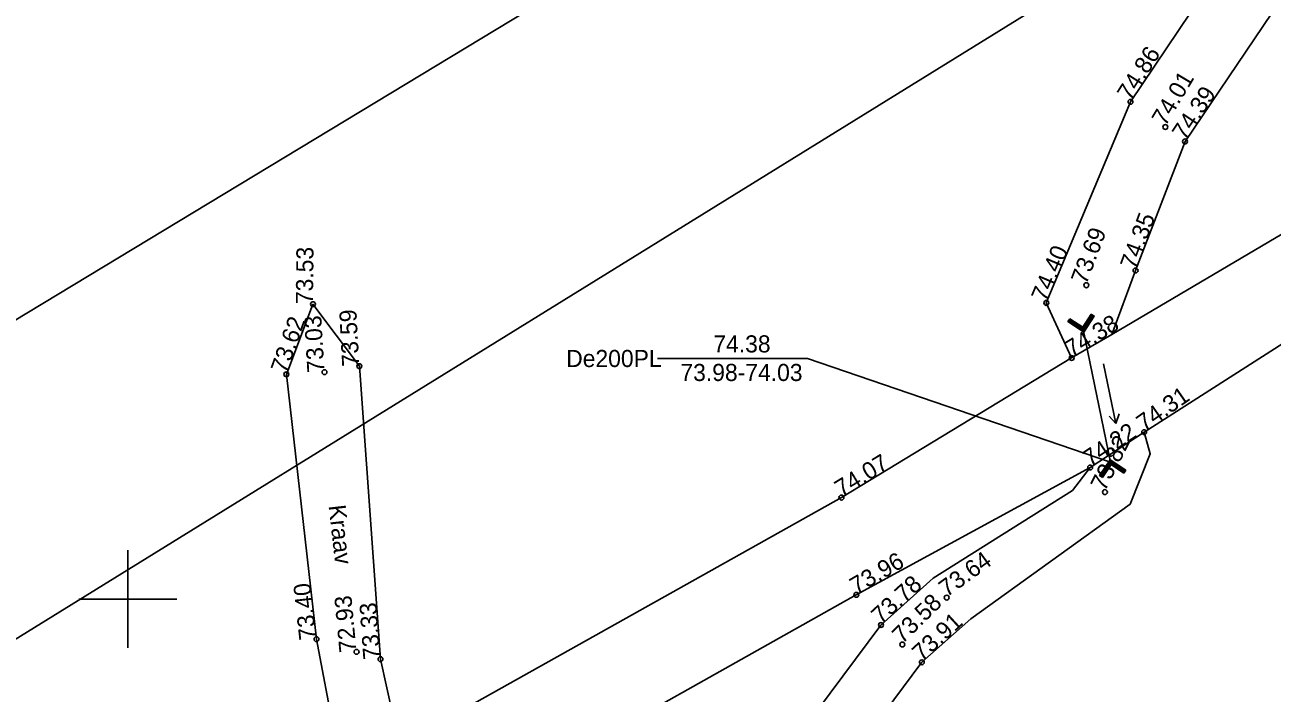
# Model space of a CAD drawing. Extents: x 639535 to 641097, y 6458358 to 6459526.
# Drawn here: x 640545.8 to 640596.8, y 6458796.2 to 6458823.5 of the extents above; entities that cross this region are included whole.
import ezdxf

# ---------------------------------------------------------------- set-up
doc = ezdxf.new("R2010")
doc.units = 0
for name, color, linetype in [('KORGUS-EH2000', 7, 'Continuous'), ('KPOHULIIN', 7, 'Continuous'), ('TEE', 7, 'Continuous'), ('TRUUP', 7, 'Continuous'), ('VEEKOGU', 7, 'Continuous'), ('VORK', 7, 'Continuous')]:
    doc.layers.add(name, color=color, linetype=linetype)

msp = doc.modelspace()

# ---------------------------------------------------------------- linework, layer by layer
at = {"layer": 'KORGUS-EH2000'}
for centre in [(640591.013, 6458820.35), (640592.44, 6458819.32), (640593.246, 6458818.731), (640591.222, 6458813.447), (640589.209, 6458812.845), (640557.571, 6458812.07), (640587.571, 6458812.122), (640588.607, 6458809.869), (640558.043, 6458809.286), (640559.469, 6458809.534), (640556.482, 6458809.197), (640591.572, 6458806.832), (640589.364, 6458805.384), (640579.189, 6458804.154), (640589.968, 6458804.378), (640579.797, 6458800.172), (640583.496, 6458800.06), (640580.807, 6458798.937), (640557.715, 6458798.356), (640581.681, 6458798.138), (640559.355, 6458797.841), (640560.335, 6458797.543), (640582.477, 6458797.413)]:
    msp.add_circle(centre, 0.1, dxfattribs=at)
at = {"layer": 'KPOHULIIN'}
for points in [[(640485.18, 6458761.705), (640523.939, 6458785.082), (640725.277, 6458909.668)], [(640487.432, 6458776.423), (640518.03, 6458794.878), (640703.704, 6458907.164)]]:
    msp.add_lwpolyline(points, dxfattribs=at)
at = {"layer": 'TEE'}
for points in [[(640489.069, 6458808.389), (640508.546, 6458809.301), (640509.772, 6458794.89), (640501.494, 6458791.363), (640497.64, 6458788.82), (640498.031, 6458784.394), (640501.345, 6458781.056), (640504.706, 6458779.38), (640516.064, 6458775.171), (640523.225, 6458775.327), (640527.827, 6458776.829), (640534.095, 6458779.525), (640548.349, 6458787.195), (640559.286, 6458792.97), (640561.113, 6458794.017), (640579.189, 6458804.154), (640588.607, 6458809.869), (640590.255, 6458810.825), (640608.084, 6458821.356)], [(640607.762, 6458817.193), (640591.572, 6458806.832), (640589.364, 6458805.384), (640579.797, 6458800.172), (640565.249, 6458791.98), (640563.31, 6458790.363), (640561.508, 6458789.431), (640560.362, 6458788.8), (640561.515, 6458787.448), (640569.358, 6458783.829), (640571.061, 6458783.151), (640584.81, 6458777.729), (640584.437, 6458774.636), (640569.532, 6458779.491), (640566.617, 6458780.911), (640557.924, 6458784.05), (640555.34, 6458784.474), (640551.51, 6458783.971), (640532.58, 6458774.281)]]:
    msp.add_lwpolyline(points, dxfattribs=at)
at = {"layer": 'TRUUP'}
for p, q in [((640588.53, 6458811.475), (640588.451, 6458811.356)), ((640588.483, 6458811.404), (640588.546, 6458811.294)), ((640588.49, 6458811.416), (640589.081, 6458811.027)), ((640588.498, 6458811.428), (640588.593, 6458811.263)), ((640588.514, 6458811.451), (640588.639, 6458811.233)), ((640588.529, 6458811.475), (640588.686, 6458811.202)), ((640588.53, 6458811.475), (640589.061, 6458811.126)), ((640588.574, 6458811.446), (640588.732, 6458811.172)), ((640588.621, 6458811.415), (640588.778, 6458811.141)), ((640589.061, 6458811.126), (640589.41, 6458811.657)), ((640589.081, 6458811.027), (640589.47, 6458811.618)), ((640589.101, 6458810.928), (640589.529, 6458811.578)), ((640589.238, 6458811.395), (640589.317, 6458811.257)), ((640589.253, 6458811.418), (640589.333, 6458811.28)), ((640589.269, 6458811.442), (640589.348, 6458811.303)), ((640589.284, 6458811.465), (640589.364, 6458811.327)), ((640589.3, 6458811.488), (640589.379, 6458811.35)), ((640589.315, 6458811.512), (640589.394, 6458811.374)), ((640589.33, 6458811.535), (640589.41, 6458811.397)), ((640589.346, 6458811.559), (640589.425, 6458811.42)), ((640589.361, 6458811.582), (640589.441, 6458811.444)), ((640589.377, 6458811.605), (640589.456, 6458811.467)), ((640589.392, 6458811.629), (640589.471, 6458811.49)), ((640589.407, 6458811.652), (640589.487, 6458811.514)), ((640589.41, 6458811.657), (640589.529, 6458811.578)), ((640589.448, 6458811.632), (640589.502, 6458811.537)), ((640589.494, 6458811.602), (640589.518, 6458811.561)), ((640588.451, 6458811.356), (640589.101, 6458810.928)), ((640588.467, 6458811.381), (640588.5, 6458811.324)), ((640588.667, 6458811.385), (640588.825, 6458811.111)), ((640588.714, 6458811.354), (640588.871, 6458811.08)), ((640588.76, 6458811.324), (640588.918, 6458811.049)), ((640588.806, 6458811.293), (640588.964, 6458811.019)), ((640588.853, 6458811.263), (640589.01, 6458810.988)), ((640588.899, 6458811.232), (640589.057, 6458810.958)), ((640588.946, 6458811.201), (640589.102, 6458810.929)), ((640588.992, 6458811.171), (640589.117, 6458810.953)), ((640589.038, 6458811.14), (640589.133, 6458810.976)), ((640589.069, 6458811.138), (640589.148, 6458810.999)), ((640590.197, 6458805.606), (640589.081, 6458811.027)), ((640589.084, 6458811.161), (640589.164, 6458811.023)), ((640589.099, 6458811.184), (640589.179, 6458811.046)), ((640589.115, 6458811.208), (640589.194, 6458811.07)), ((640589.13, 6458811.231), (640589.21, 6458811.093)), ((640589.146, 6458811.255), (640589.225, 6458811.116)), ((640589.161, 6458811.278), (640589.24, 6458811.14)), ((640589.176, 6458811.301), (640589.256, 6458811.163)), ((640589.192, 6458811.325), (640589.271, 6458811.187)), ((640589.207, 6458811.348), (640589.287, 6458811.21)), ((640589.223, 6458811.371), (640589.302, 6458811.233)), ((640589.915, 6458809.631), (640590.419, 6458807.183)), ((640590.145, 6458807.491), (640590.419, 6458807.183)), ((640590.549, 6458807.575), (640590.419, 6458807.183)), ((640590.177, 6458805.705), (640589.749, 6458805.055)), ((640590.197, 6458805.606), (640589.808, 6458805.015)), ((640590.217, 6458805.507), (640589.868, 6458804.976)), ((640589.978, 6458805.145), (640589.899, 6458805.283)), ((640589.994, 6458805.168), (640589.914, 6458805.306)), ((640590.009, 6458805.191), (640589.93, 6458805.33)), ((640590.025, 6458805.215), (640589.945, 6458805.353)), ((640590.04, 6458805.238), (640589.961, 6458805.376)), ((640590.055, 6458805.262), (640589.976, 6458805.4)), ((640590.071, 6458805.285), (640589.991, 6458805.423)), ((640590.086, 6458805.308), (640590.007, 6458805.446)), ((640590.102, 6458805.332), (640590.022, 6458805.47)), ((640590.117, 6458805.355), (640590.038, 6458805.493)), ((640590.132, 6458805.378), (640590.053, 6458805.517)), ((640590.148, 6458805.402), (640590.068, 6458805.54)), ((640590.163, 6458805.425), (640590.084, 6458805.563)), ((640590.179, 6458805.449), (640590.099, 6458805.587)), ((640590.194, 6458805.472), (640590.114, 6458805.61)), ((640590.209, 6458805.495), (640590.13, 6458805.634)), ((640590.24, 6458805.493), (640590.145, 6458805.657)), ((640590.286, 6458805.462), (640590.161, 6458805.68)), ((640590.332, 6458805.432), (640590.176, 6458805.704)), ((640590.827, 6458805.277), (640590.177, 6458805.705)), ((640590.788, 6458805.217), (640590.197, 6458805.606)), ((640590.748, 6458805.158), (640590.217, 6458805.507)), ((640590.379, 6458805.401), (640590.221, 6458805.675)), ((640590.425, 6458805.37), (640590.268, 6458805.645)), ((640590.472, 6458805.34), (640590.314, 6458805.614)), ((640590.518, 6458805.309), (640590.36, 6458805.584)), ((640590.564, 6458805.279), (640590.407, 6458805.553)), ((640590.611, 6458805.248), (640590.453, 6458805.522)), ((640590.657, 6458805.218), (640590.5, 6458805.492)), ((640590.704, 6458805.187), (640590.546, 6458805.461)), ((640590.749, 6458805.158), (640590.592, 6458805.431)), ((640590.764, 6458805.182), (640590.639, 6458805.4)), ((640590.78, 6458805.205), (640590.685, 6458805.37)), ((640590.795, 6458805.229), (640590.732, 6458805.339)), ((640590.748, 6458805.158), (640590.827, 6458805.277)), ((640590.811, 6458805.252), (640590.778, 6458805.309)), ((640589.868, 6458804.976), (640589.749, 6458805.055)), ((640589.784, 6458805.031), (640589.76, 6458805.072)), ((640589.83, 6458805.001), (640589.776, 6458805.096)), ((640589.871, 6458804.981), (640589.791, 6458805.119)), ((640589.886, 6458805.004), (640589.807, 6458805.143)), ((640589.901, 6458805.028), (640589.822, 6458805.166)), ((640589.917, 6458805.051), (640589.837, 6458805.189)), ((640589.932, 6458805.074), (640589.853, 6458805.213)), ((640589.948, 6458805.098), (640589.868, 6458805.236)), ((640589.963, 6458805.121), (640589.884, 6458805.259))]:
    msp.add_line(p, q, dxfattribs=at)
msp.add_lwpolyline([(640590.197, 6458805.606), (640577.804, 6458809.848), (640571.669, 6458809.848)], dxfattribs=at)
at = {"layer": 'VEEKOGU'}
for points in [[(640588.607, 6458809.869), (640587.571, 6458812.122), (640591.013, 6458820.35), (640600.808, 6458834.93), (640610.512, 6458846.746), (640618.235, 6458853.699), (640612.324, 6458844.825), (640603.519, 6458833.949), (640593.246, 6458818.731), (640591.222, 6458813.447), (640590.255, 6458810.825), (640588.607, 6458809.869)], [(640559.286, 6458792.97), (640559.286, 6458792.97), (640558.435, 6458794.542), (640557.715, 6458798.356), (640556.482, 6458809.197), (640557.571, 6458812.07), (640559.469, 6458809.534), (640560.335, 6458797.543), (640561.113, 6458794.017), (640559.286, 6458792.97)], [(640569.358, 6458783.829), (640569.611, 6458784.489), (640567.668, 6458785.481), (640562.656, 6458788.145), (640561.508, 6458789.431), (640563.31, 6458790.363), (640564.154, 6458789.628), (640569.049, 6458786.811), (640570.874, 6458785.904), (640571.512, 6458786.464), (640580.807, 6458798.937), (640582.946, 6458800.851), (640588.641, 6458804.445), (640589.364, 6458805.384), (640591.572, 6458806.832), (640591.824, 6458805.945), (640590.999, 6458803.889), (640584.487, 6458799.195), (640582.477, 6458797.413), (640573.838, 6458785.785), (640571.061, 6458783.151), (640569.358, 6458783.829)]]:
    msp.add_lwpolyline(points, dxfattribs=at)
at = {"layer": 'VORK'}
for p, q in [((640550, 6458802), (640550, 6458798)), ((640548, 6458800), (640552, 6458800))]:
    msp.add_line(p, q, dxfattribs=at)

# ---------------------------------------------------------------- texts
at = {"layer": 'KORGUS-EH2000'}
for s, rotation, p in [('74.86', 57.801, (640591.013, 6458820.35)), ('74.01', 59.149, (640592.44, 6458819.32)), ('74.39', 56.3896, (640593.246, 6458818.731)), ('74.35', 69.5996, (640591.222, 6458813.447)), ('73.69', 69.2886, (640589.209, 6458812.845)), ('74.40', 67.1247, (640587.571, 6458812.122)), ('73.53', 89.4448, (640557.571, 6458812.07)), ('73.62', 70.598, (640556.482, 6458809.197)), ('73.03', 93.3286, (640558.043, 6458809.286)), ('73.59', 93.1143, (640559.469, 6458809.534)), ('74.38', 31.2811, (640588.607, 6458809.869)), ('74.31', 34.9034, (640591.572, 6458806.832)), ('74.22', 33.3961, (640589.364, 6458805.384)), ('73.82', 63.3118, (640589.968, 6458804.378)), ('74.07', 31.4363, (640579.189, 6458804.154)), ('73.96', 30.3213, (640579.797, 6458800.172)), ('73.64', 35.8846, (640583.496, 6458800.06)), ('73.78', 42.4394, (640580.807, 6458798.937)), ('73.40', 96.2685, (640557.715, 6458798.356)), ('73.58', 44.6874, (640581.681, 6458798.138)), ('72.93', 95.2651, (640559.355, 6458797.841)), ('73.33', 94.1264, (640560.335, 6458797.543)), ('73.91', 42.5376, (640582.477, 6458797.413))]:
    msp.add_text(s, height=0.7, rotation=rotation, dxfattribs=at).set_placement(p)
at = {"layer": 'TRUUP'}
for s, p in [('74.38', (640573.949, 6458810.094)), ('De200PL', (640567.93, 6458809.497)), ('73.98-74.03', (640572.602, 6458808.925))]:
    msp.add_text(s, height=0.7, dxfattribs=at).set_placement(p)
at = {"layer": 'VEEKOGU'}
msp.add_text('Kraav', height=0.7, rotation=276.4886, dxfattribs=at).set_placement((640558.208, 6458803.821))

doc.saveas('drawing.dxf')
